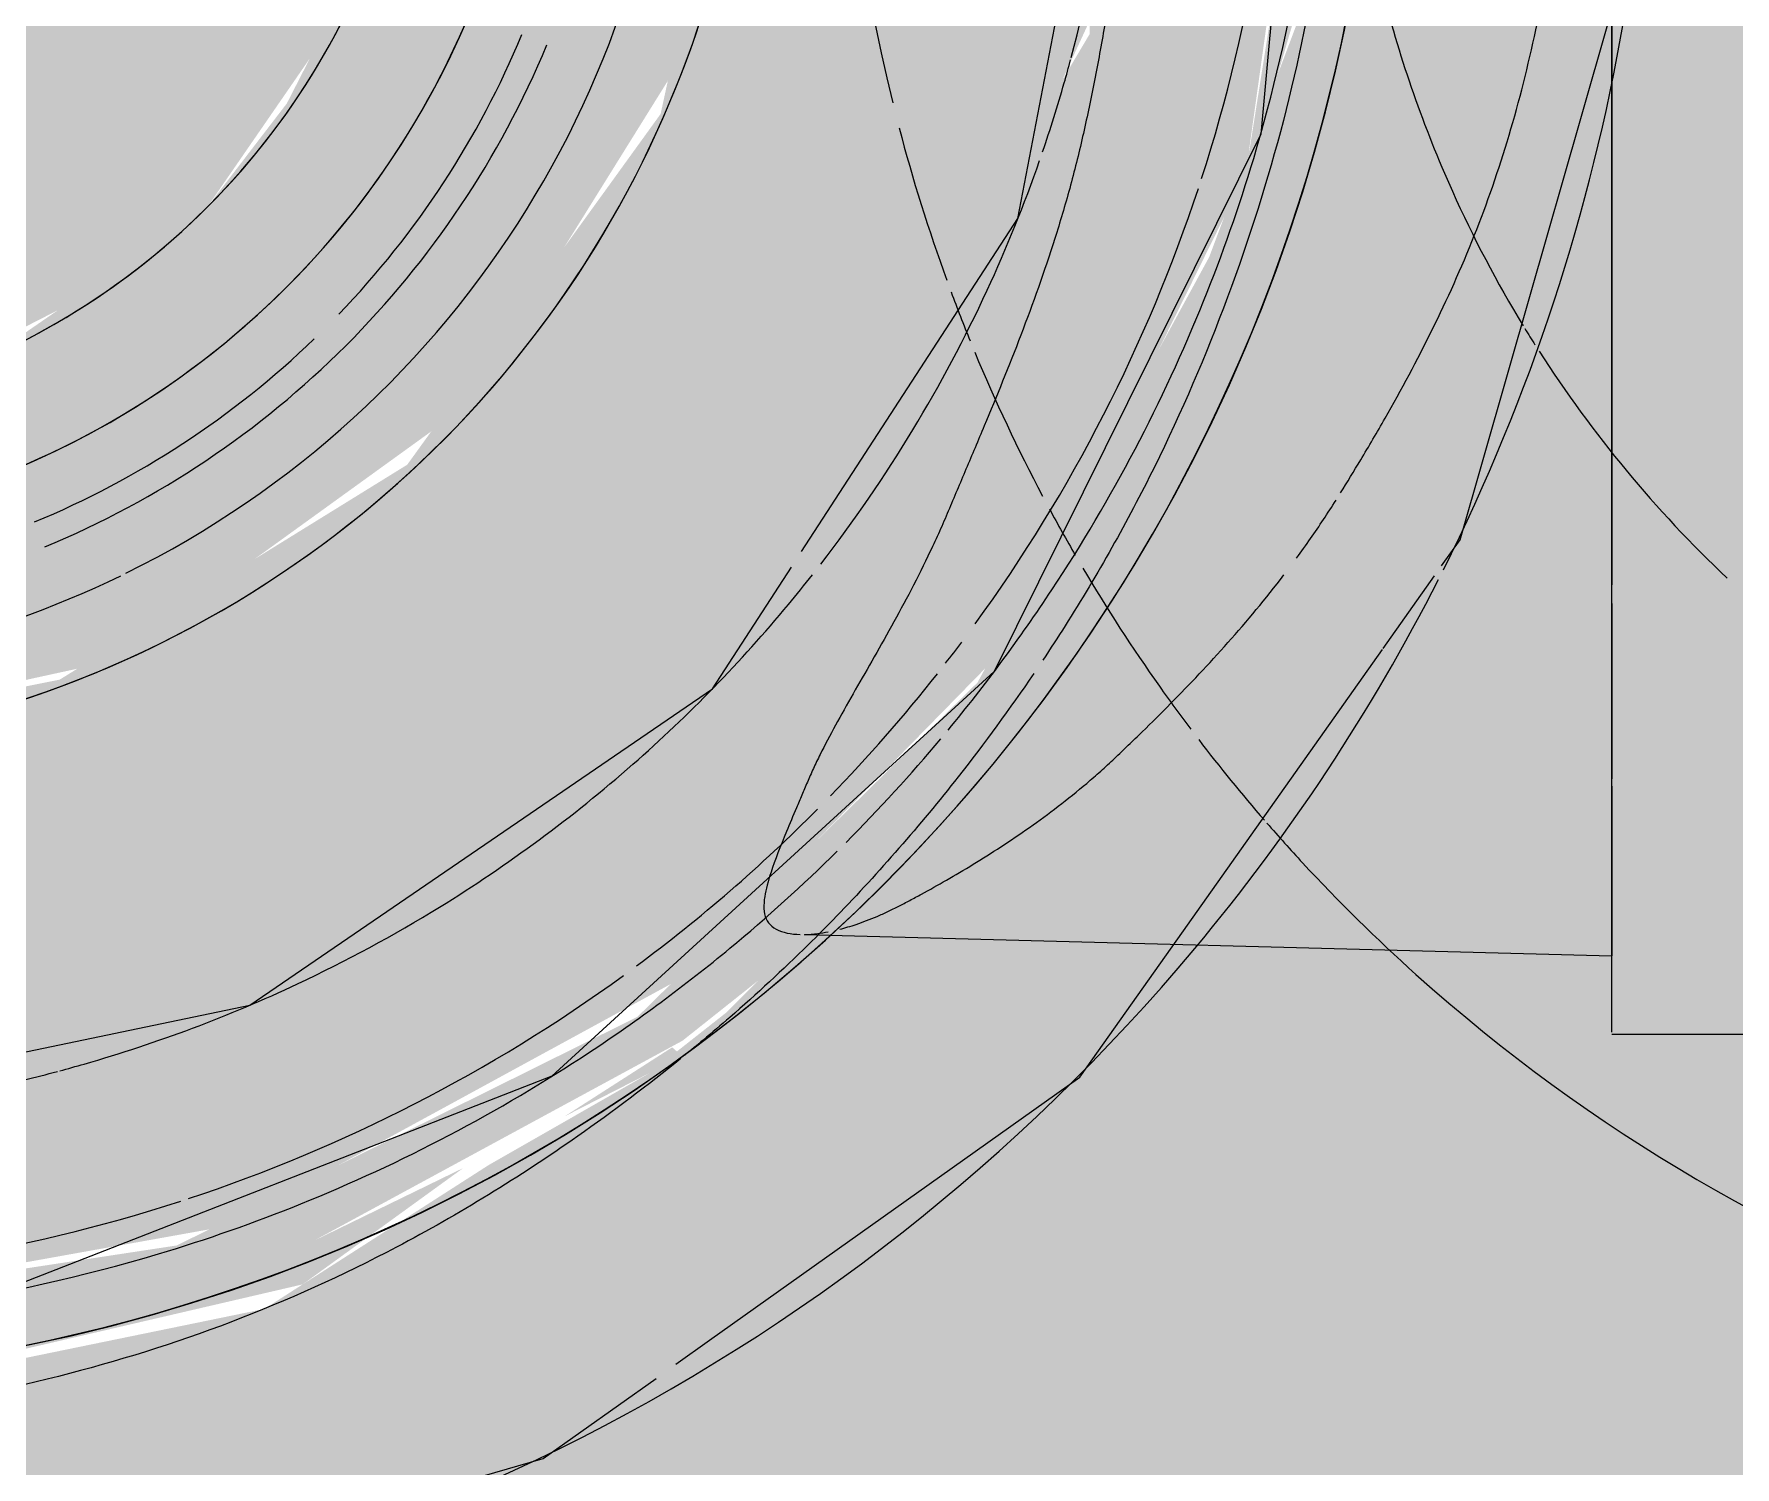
# Model space of a CAD drawing. Header units: metres. Extents: x 1.1 to 88.1, y -3.7 to 23.8.
# Drawn here: x 23.97653 to 24.00674, y 22.07329 to 22.09873 of the extents above; entities that cross this region are included whole.
import ezdxf

# ---------------------------------------------------------------- set-up
doc = ezdxf.new("R2010")
doc.units = ezdxf.units.M
doc.layers.add('1095_ARQ_BASE_dwg', color=7, linetype='Continuous', lineweight=5, true_color=0x767676)
doc.layers.add('A-FLOR', color=7, linetype='Continuous', lineweight=9, true_color=0x007f00)
doc.layers.add('LAYOUT-WC_COZINHA', color=7, linetype='Continuous', lineweight=5)
doc.layers.add('P-SANR-FIXT', color=7, linetype='Continuous', lineweight=5)

# ---------------------------------------------------------------- blocks, each defined once
blk = doc.blocks.new('1095_ARQ_BASE_dwg_A$C331B23C5-V4-TÉRREO')
at = {"layer": 'LAYOUT-WC_COZINHA', "color": 254, "true_color": 0xcecece}
blk.add_arc((0.1988713163498231, 0.4000000485780205), 0.03065085100652054, 48.10355746796356, 140.1851681652633, dxfattribs=at)
at = {"layer": 'LAYOUT-WC_COZINHA', "color": 254, "true_color": 0xe6e6e6}
for radius, start, end in [(0.03065085100652046, 42.82229563136121, 48.10355746796399), (0.03065085100652049, 41.05069889268514, 42.82229563135893), (0.0306508510065205, 30.596995810727, 35.27384754113289), (0.02173008093745849, 32.72727272727579, 46.56138276980666), (0.02173008093745863, 31.48371606885296, 32.37310990413978), (0.02173008093745839, 14.34205347070965, 24.19887952554475)]:
    blk.add_arc((0.1988713163498231, 0.4000000485780205), radius, start, end, dxfattribs=at)
at = {"layer": 'LAYOUT-WC_COZINHA', "color": 7, "true_color": 0xf2f2f2}
for radius, start, end in [(0.03065085100652045, 37.47113078736636, 40.92689884679053), (0.03065085100652078, 35.27384754113277, 37.03706098038536), (0.02173008093745847, 24.19887952554532, 31.32751279464333)]:
    blk.add_arc((0.1988713163498231, 0.4000000485780205), radius, start, end, dxfattribs=at)
at = {"layer": 'LAYOUT-WC_COZINHA', "color": 7, "true_color": 0xeeeeee}
blk.add_arc((0.1988713163498231, 0.4000000485780205), 0.03065085100652085, 28.34118106533334, 30.09965995239086, dxfattribs=at)
at = {"layer": 'LAYOUT-WC_COZINHA', "color": 254, "true_color": 0xe9e9e9}
for radius, start, end in [(0.03065085100652085, 22.57558745900275, 27.8545896045532), (0.03065085100652066, 20.42635117930986, 22.17001083314208), (0.03065085100652075, 14.70597364089022, 20.00587148190047), (0.03065085100652098, 346.589651650428, 13.85596082074869)]:
    blk.add_arc((0.1988713163498231, 0.4000000485780205), radius, start, end, dxfattribs=at)
blk = doc.blocks.new('1095_ARQ_BASE_dwg-4006143-TÉRREO')
at = {"rotation": 270}
blk.add_blockref('1095_ARQ_BASE_dwg_A$C331B23C5-V4-TÉRREO', (16.30244843990409, 13.27780630161033), dxfattribs=at)
blk = doc.blocks.new('USO_ESG_Cuba lavatório retângular - Uso geral-4012784-TÉRREO')
at = {"layer": 'P-SANR-FIXT', "true_color": 0xf3f3f3, "transparency": 33554560}
h = blk.add_hatch(color=7, dxfattribs=at)
h.paths.add_polyline_path([(0.1869294648993255, -0.357624999999909), (0.1869294648993261, -0.1449999999999898), (-0.1858498807490143, -0.1449999999999861), (-0.1858498807490148, -0.3576249999999097), (0.1866170412062196, -0.357624999999909)])
h.paths.add_polyline_path([(0.03085075423785871, -0.2499999999999835), (0.02853169548887802, -0.2605591455053556), (0.02313259905116912, -0.2689772181100412), (0.02216480677848439, -0.2697392606215501), (0.01763355756879813, -0.2742705098312342), (0.00927050983127133, -0.2785316954888421), (2.382307684456464e-14, -0.2799999999999854), (-0.009270509831225848, -0.2785316954888422), (-0.01763355756875049, -0.2742705098312342), (-0.02427050983122569, -0.2676335575687601), (-0.0251214761728119, -0.2661279080109749), (-0.02906568206069272, -0.2597400045693585), (-0.03112010454866174, -0.2499999999999837), (-0.02853169548883146, -0.2391271243805648), (-0.02329843698086969, -0.2310628503781256), (-0.02174433880653905, -0.2298402714065292), (-0.01763355756875049, -0.2257294901687417), (-0.008846695337719012, -0.221401178889773), (0.000539792075152667, -0.2200854946656971), (0.00927050983127133, -0.2214683045111337), (0.01763355756879705, -0.2257294901687416), (0.02427050983127117, -0.2323664424312071), (0.0262010603231194, -0.235807013857252), (0.02875675427854008, -0.2397917578825391), (0.03037067809956857, -0.2476596305875227)])
h = blk.add_hatch(color=7, dxfattribs=at)
h.paths.add_polyline_path([(0.02533763338724237, -0.2344607903328328), (0.02427050983127117, -0.2323664424312071), (0.02411113747496271, -0.2325484830128858), (0.02427050983127117, -0.2327969705296536)])
h.paths.add_polyline_path([(0.02216480677848548, -0.2302607393784257), (0.01763355756879705, -0.2257294901687416), (0.00927050983127133, -0.2214683045111337), (2.382307684456464e-14, -0.2199999999999818), (-0.009270509831225848, -0.2214683045111338), (-0.01763355756875049, -0.2257294901687417), (-0.02174433880653905, -0.2298402714065292), (-0.01512085696504463, -0.2246297063650442), (-0.005298960460592389, -0.2211704951486595), (0.005176605270418327, -0.2211704951486595), (0.01558627173027372, -0.2250807813319949), (0.01923043080564075, -0.2279502030173084)])
h.paths.add_polyline_path([(0.02216480677848439, -0.2697392606215501), (0.0149526239992961, -0.2754181547743642), (0.005115685665228228, -0.2788507627995166), (-0.005298960460591306, -0.2788295048513077), (-0.01512085696504354, -0.2753702936349231), (-0.02174433880652822, -0.2701597285934554), (-0.01763355756875049, -0.2742705098312342), (-0.008846695337719012, -0.2785988211101942), (0.0005397920751537499, -0.2799145053342788), (0.00927050983127133, -0.2785316954888421), (0.01763355756879813, -0.2742705098312342)])
h.paths.add_polyline_path([(-0.02391126502494523, -0.2320071976249332), (-0.02427050983122569, -0.2323664424312072), (-0.02414439462078277, -0.2323664424312072)])
h = blk.add_hatch(color=7, dxfattribs=at)
h.paths.add_polyline_path([(0.008961492836891504, -0.2224193610274232), (0.004590060453473843, -0.2211339034133064), (0.00107646400322933, -0.2211704951486595), (0.008652475842520341, -0.2223704175437216)])
h.paths.add_polyline_path([(0.0300000000000235, -0.2499999999999835), (0.02853169548887802, -0.2407294901687382), (0.02399438216739933, -0.2323664424312071), (0.02292684928999008, -0.231022781889926), (0.02216480677848331, -0.2302607393784257), (0.0149526239992961, -0.2245818452256116), (0.00940909705789155, -0.2226474267693292), (0.01763355756879705, -0.2271262924154066), (0.02356980799344345, -0.2331668081476626), (0.02762958245628254, -0.2413475241574914), (0.02900000000001831, -0.2499999999999835), (0.02959928155077139, -0.2499999999999835)])
h.paths.add_polyline_path([(1.840874119807268e-14, -0.2209999999999815), (-0.006172342022647001, -0.2214683045111338), (-0.008652475842477025, -0.2223704175437216), (-0.001021336680901484, -0.2211617638385803)])
h.paths.add_polyline_path([(-0.008961492836855768, -0.2224193610274232), (-0.01512085696504463, -0.2246297063650442), (-0.02346149283685572, -0.2315574254368437), (-0.02427050983122569, -0.2325607816963789), (-0.0251214761728119, -0.2340365579130425), (-0.02862534557809197, -0.2413207735616555), (-0.02982850638683382, -0.2499999999999837), (-0.02896880295333251, -0.2498030295994473), (-0.02742318694958067, -0.2407294901687383), (-0.02287370758456288, -0.2323664424312072), (-0.01683319185230797, -0.2264301920065564), (-0.009032939408807355, -0.2224557648741196)])
h = blk.add_hatch(color=7, dxfattribs=at)
h.paths.add_polyline_path([(0.03085075423786087, -0.2499999999999835), (0.02832062273722039, -0.2391117576227932), (0.02625332195382235, -0.2362579303333787), (0.02853169548887802, -0.2407294901687382), (0.0300000000000235, -0.2499999999999835)])
h.paths.add_polyline_path([(0.0235005591612204, -0.2315964917611596), (0.02313259905116912, -0.231022781889926), (0.02347751561323359, -0.2315734482131771)])
h.paths.add_polyline_path([(-0.02174433880653905, -0.2298402714065292), (-0.02329843698086969, -0.2310628503781256), (-0.02296691777814089, -0.2310628503781256), (-0.02187504778902762, -0.2299709803890156)])
h.paths.add_polyline_path([(-0.02473141780714392, -0.2332710252668231), (-0.02896880295333251, -0.2398006921695213), (-0.03112010454866065, -0.2499999999999837), (-0.02999999999997694, -0.2499999999999837), (-0.02853169548883146, -0.2407294901687383), (-0.02489539366373484, -0.2335928460056124)])
at = {"layer": 'P-SANR-FIXT', "color": 8, "true_color": 0x808080, "flags": 128}
blk.add_lwpolyline([(-0.008846695337719012, -0.2228798044426291), (-0.002708260249471493, -0.2211267368241472), (0.007897002039398816, -0.222095925767183), (0.01743733420890632, -0.2268280476504858), (0.02462619903576658, -0.2346849642164301), (0.02849416044284715, -0.2446071509701804), (0.02900000000001831, -0.2499999999999835)], dxfattribs=at)
at = {"layer": 'P-SANR-FIXT', "color": 8, "true_color": 0x808080}
for centre, radius, start, end in [((3.790034952544374e-15, -0.2500000000000009), 0.03000000000000018, 5.915831707522141e-13, 180.0000000000006), ((-1.624300693947589e-15, -0.2500000000000009), 0.02899999999999986, 68.01281325412579, 73.31800375842211), ((-1.624300693947589e-15, -0.2500000000000009), 0.02899999999999977, 50.41979073766648, 56.55018921007586), ((-1.624300693947589e-15, -0.2500000000000009), 0.02899999999999989, 33.44981078993892, 39.58020926231561), ((3.248601387895178e-15, -0.2500000000000009), 0.01500000000000528, 359.9999999999987, 179.9999999999989), ((3.248601387895178e-15, -0.2500000000000009), 0.01600000000000033, 46.10802889912069, 67.49999999999903), ((3.248601387895178e-15, -0.2500000000000009), 0.01600000000000038, 22.50000000000225, 43.89197110088167), ((-1.624300693947589e-15, -0.2500000000000009), 0.02899999999999999, 16.68199624157373, 21.98718674587794)]:
    blk.add_arc(centre, radius, start, end, dxfattribs=at)
at = {"layer": 'P-SANR-FIXT'}
for radius, start, end in [(0.03000000000000186, 5.088887490341627e-14, 180), (0.01500000000000091, 1.218152443000527e-12, 180.000000000001)]:
    blk.add_arc((3.790034952544374e-15, -0.2500000000000009), radius, start, end, dxfattribs=at)
at = {"layer": 'P-SANR-FIXT', "color": 9, "true_color": 0xb9b9b9}
for radius, start, end in [(0.02899999999999979, 73.31800375842515, 87.6130991363536), (0.02900000000000007, 56.55018921007422, 68.01281325412853), (0.02900000000000003, 45.09191160326159, 50.02436828348302), (0.02899999999999999, 39.58020926232071, 44.6523921100774), (0.02900000000000002, 21.98718674588104, 33.44981078994503), (0.02900000000000017, 1.096742993607991e-13, 16.68199624157176)]:
    blk.add_arc((-1.624300693947589e-15, -0.2500000000000009), radius, start, end, dxfattribs=at)
at = {"layer": 'P-SANR-FIXT', "color": 9, "true_color": 0xbfbfbf}
for radius, start, end in [(0.01599999999999997, 46.10802889911631, 67.4999999999979), (0.01600000000000012, 22.50000000000252, 43.89197110088205)]:
    blk.add_arc((3.248601387895178e-15, -0.2500000000000009), radius, start, end, dxfattribs=at)
at = {"layer": 'P-SANR-FIXT', "color": 8, "true_color": 0x808080}
for points, knots in [([(-0.008769624858523138, -0.2219857255343547), (-0.008458592322125081, -0.2218934206771798), (-0.007304503660765834, -0.22156994839781), (-0.005096085679068989, -0.2210864953756798), (-0.002084009963320986, -0.2207388637571516), (0.001236327136799575, -0.2206972576139234), (0.004496081532289011, -0.22099105559371), (0.008708659177706485, -0.2218496013203615), (0.01291429036232858, -0.2234169470189333), (0.01591682340999941, -0.2251058476875218), (0.01703172218814625, -0.2258308752217509), (0.01723338520683557, -0.2259653123214019)], [0.4063898920121023, 0.4063898920121023, 0.4063898920121023, 0.4063898920121023, 0.4166666666666666, 0.4444444444444444, 0.4791666666666666, 0.5138888888888888, 0.548611111111111, 0.5833333333333333, 0.6527777777777777, 0.6875, 0.69521360668637, 0.69521360668637, 0.69521360668637, 0.69521360668637]), ([(0.01747440531823731, -0.2261275686024473), (0.01809745052267013, -0.2265511122089841), (0.01959921910177163, -0.227650358720486), (0.02118662956423076, -0.2290344124704848), (0.0221233050462491, -0.2299633973670761), (0.02229076910272739, -0.2301334464428387)], [0.6982928301590137, 0.6982928301590137, 0.6982928301590137, 0.6982928301590137, 0.7222222222222222, 0.7569444444444444, 0.7646319583760534, 0.7646319583760534, 0.7646319583760534, 0.7646319583760534]), ([(0.02358029280601493, -0.2315270042688665), (0.02371532980140111, -0.2316822227195018), (0.02393986278676018, -0.2319454444923038), (0.02416132119957358, -0.2322136081508916), (0.02425028146253351, -0.2323227568045723)], [0.7850472173681295, 0.7850472173681295, 0.7850472173681295, 0.7850472173681295, 0.7916666666666667, 0.796156255545475, 0.796156255545475, 0.796156255545475, 0.796156255545475])]:
    blk.add_open_spline(points, degree=3, knots=knots, dxfattribs=at)
at = {"layer": 'P-SANR-FIXT'}
blk.add_open_spline([(0.02229076910272739, -0.2301334464428387), (0.02273549312082809, -0.2305850353380265), (0.02316382081416288, -0.231048289994142), (0.02358029280601493, -0.2315270042688665)], degree=3, dxfattribs=at)
at = {"layer": 'P-SANR-FIXT', "color": 8, "true_color": 0x808080}
blk.add_open_spline([(0.02430689301750753, -0.2323924100158968), (0.0247857734354127, -0.2329832601944174), (0.0252487049829275, -0.2335964304314719), (0.02568980461685936, -0.234226618843648)], degree=3, dxfattribs=at)
at = {"layer": 'P-SANR-FIXT'}
blk.add_open_spline([(0.02568980461685936, -0.234226618843648), (0.02641379379744321, -0.2352609647306976), (0.0282404486468461, -0.2382273095218319), (0.03018213067481798, -0.2433561780177164), (0.0307808372812039, -0.2477233593375251), (0.03085075423783921, -0.2500000000000009)], degree=3, knots=[0.8213405539130549, 0.8213405539130549, 0.8213405539130549, 0.8213405539130549, 0.8611111111111112, 0.9305555555555556, 1, 1, 1, 1], dxfattribs=at)
blk = doc.blocks.new('USO_ESG_Sifão de Uso Geral - Sifão para lavatório-4012786-TÉRREO')
at = {"layer": 'P-SANR-FIXT', "color": 8, "true_color": 0x797979}
for p, q in [((0.02388009809946475, -0.2158568159528108), (0.02388009809946475, -0.2132404111362248)), ((0.02384331287709732, -0.2158568159528281), (0, -0.2158568159528282)), ((0.02210888021504546, -0.2302048128149857), (0.02248571543991992, -0.2158568159528108))]:
    blk.add_line(p, q, dxfattribs=at)
at = {"layer": 'P-SANR-FIXT', "color": 254, "true_color": 0xdddddd}
for p, q in [((0.01608669181237023, -0.2158568159528281), (0, -0.2158568159528282)), ((-5.414335646491964e-16, -0.2158568159528282), (0.01124285771995076, -0.2158568159528281)), ((0.01124285771995076, -0.2158568159528281), (0.01589980186738517, -0.2158568159528281)), ((0.01622950370403193, -0.2158568159528281), (0.01934528742794644, -0.2158568159528281)), ((0.01931940518979337, -0.2158568159528281), (0.0163845626317929, -0.2158568159528281)), ((0.01947320079322279, -0.2158568159528281), (0.02248571543990151, -0.2158568159528281)), ((0.02255217885148918, -0.2158568159528281), (0.01951738009260806, -0.2158568159528281)), ((0.01073452843912487, -0.2173033189328973), (0.007658790109892573, -0.2164212575065809)), ((0.01850241657219835, -0.2209643816580751), (0.01704921661785423, -0.2199356204594478))]:
    blk.add_line(p, q, dxfattribs=at)
at = {"layer": 'P-SANR-FIXT', "color": 9, "true_color": 0xbcbcbc}
for p, q in [((5.414335646491964e-16, -0.2158568159528282), (0.01589980186738571, -0.2158568159528281)), ((0.007658790109892573, -0.2164212575065809), (0.005819731398620246, -0.2158938515388714)), ((0.01622950370403138, -0.2158568159528281), (0.01934528742794699, -0.2158568159528281)), ((0.01947320079322333, -0.2158568159528281), (0.02248571543990151, -0.2158568159528281)), ((0.02384331287709732, -0.2158568159528281), (0.02271132290724617, -0.2158568159528281)), ((0.01702859580646004, -0.2199210224059734), (0.01574031220182173, -0.2190090101386185)), ((0.02218416803248063, -0.2235707972679989), (0.01850241657219835, -0.2209643816580751)), ((0.02974012925362177, -0.2324826457419008), (0.02931440766901344, -0.2318838263417737))]:
    blk.add_line(p, q, dxfattribs=at)
at = {"layer": 'P-SANR-FIXT', "color": 9, "true_color": 0xbcbcbc, "flags": 128}
blk.add_lwpolyline([(0.01556306590854346, -0.21888353249283), (0.01509889698246315, -0.2185549342298496), (0.01073452843912487, -0.2173033189328973)], dxfattribs=at)
at = {"layer": 'P-SANR-FIXT', "color": 8, "true_color": 0x797979, "flags": 128}
for points in [[(0.02931440766901344, -0.2318838263417737), (0.02464077150998435, -0.2253098960964339), (0.02218416803248063, -0.2235707972679989)], [(0.03285153099402931, -0.23981054018683), (0.03141480418310426, -0.23483824121305), (0.02998932494649977, -0.2328331640635334)]]:
    blk.add_lwpolyline(points, dxfattribs=at)
at = {"layer": 'P-SANR-FIXT', "color": 8, "true_color": 0x808080, "flags": 128}
for points in [[(0.01530832970432699, -0.2302508932566109), (0.00939317063815384, -0.2264072199758491), (2.598881110316143e-14, -0.2246060849039558)], [(0.02539312562277131, -0.2497997626111747), (0.02336399490174844, -0.2400513987849069), (0.01774257245710539, -0.2318326653988458), (0.01558627173027588, -0.2304315001222624)]]:
    blk.add_lwpolyline(points, dxfattribs=at)
at = {"layer": 'P-SANR-FIXT', "color": 9, "true_color": 0xbcbcbc}
for radius, start, end in [(0.0348496856512956, 63.35382992285229, 80.2986424559434), (0.03484968565129561, 50.10107373414412, 63.03308558761856)]:
    blk.add_arc((0, -0.2500000000000009), radius, start, end, dxfattribs=at)
at = {"layer": 'P-SANR-FIXT', "color": 9, "true_color": 0xbfbfbf}
for radius, start, end in [(0.02822349525623118, 72.08682556972725, 90), (0.02822349525623135, 54.00000000000244, 71.70962036512286), (0.0253939150960383, 71.1357886677498, 74.03371920928501), (0.02539391509603863, 65.16070458442618, 70.77513394130105), (0.02822349525623099, 52.22149156256711, 53.18100697700294), (0.02822349525623115, 45.89132234375488, 51.74135537449085), (0.02539391509603888, 52.30081100724052, 58.81821346896334), (0.02539391509603847, 50.22166412335028, 51.75933904834957), (0.02822349525623096, 36.58079880721468, 45.21991374404247), (0.01888887034603915, 269.9999999999995, 89.99999999999987), (0.0175000046931205, 26.2794320457164, 89.99999999999922), (0.02539391509603851, 31.64008516715589, 41.27417510340883), (0.02822349525623095, 18.29037963487232, 35.99999999999494), (0.01647931792355347, 22.49999999998749, 67.50000000000004), (0.01599999999999962, 46.10802889908675, 67.49999999999993), (0.01299999999999975, 269.9999999999994, 89.99999999999973), (0.01299999999999975, 270.0000000000017, 89.99999999999973), (0.01599999999999926, 22.50000000000918, 43.89197110086673), (0.02539391509603877, 16.01687158719523, 25.16610270138442), (0.02822349525623139, 341.9999999999974, 18.00000000000238), (0.01750000469312088, 334.0502922923887, 25.94970770758582)]:
    blk.add_arc((0, -0.2500000000000009), radius, start, end, dxfattribs=at)
at = {"layer": 'P-SANR-FIXT', "color": 8, "true_color": 0x797979}
blk.add_arc((0, -0.2500000000000009), 0.03484968565129572, 314.9999999999994, 50.10107373414264, dxfattribs=at)
at = {"layer": 'P-SANR-FIXT', "color": 8, "true_color": 0x808080}
for radius, start, end in [(0.02539391509603864, 75.09294310470598, 89.99999999999984), (0.02539391509603851, 74.03371920928214, 75.00000000000077), (0.02539391509603843, 58.8182134689625, 65.1607045844255), (0.02539391509603857, 41.2741751034071, 50.2216641233499), (0.01888887034603915, 337.49999999998, 89.99999999999987), (0.01599999999999962, 46.10802889908675, 67.49999999999993), (0.02539391509603854, 25.1661027013781, 31.64008516715075), (0.01599999999999926, 22.50000000000918, 43.89197110086673), (0.02539391509603836, 14.99999999999627, 16.01687158718993), (0.02539391509603858, 13.53842483078868, 14.90705689528215)]:
    blk.add_arc((0, -0.2500000000000009), radius, start, end, dxfattribs=at)
at = {"layer": 'P-SANR-FIXT', "color": 254, "true_color": 0xdfdfdf}
blk.add_arc((0, -0.2500000000000009), 0.01647931792355447, 22.49999999998397, 67.49999999999898, dxfattribs=at)
at = {"layer": 'P-SANR-FIXT', "color": 9, "true_color": 0xbcbcbc}
for points, knots in [([(0.01426715163392995, -0.2206786986080964), (0.01407471210894614, -0.2205583602161606), (0.01363979605653538, -0.2202939313041365), (0.01269535237455703, -0.2197384640943969), (0.01138879504234316, -0.2190376030863674), (0.009712557209786532, -0.2182785435380329), (0.007930673662155923, -0.2176600569157749), (0.006053097951000773, -0.2171890573318709), (0.00344483121435383, -0.2167052270234301), (0.001390393587699305, -0.21651930464061), (0, -0.2164723609770116)], [0.7802781044217818, 0.7802781044217818, 0.7802781044217818, 0.7802781044217818, 0.7916666666666667, 0.8055555555555556, 0.8333333333333333, 0.861111111111111, 0.8888888888888888, 0.9166666666666666, 0.9444444444444444, 1, 1, 1, 1]), ([(0.01542277508906071, -0.2214581018640055), (0.01530849844542777, -0.2213741278468471), (0.01497414584834908, -0.2211346322099734), (0.01462617175052215, -0.2209056206891531), (0.01439338814773236, -0.2207581454610419)], [0.7565262122519443, 0.7565262122519443, 0.7565262122519443, 0.7565262122519443, 0.7638888888888888, 0.7777777777777778, 0.7777777777777778, 0.7777777777777778, 0.7777777777777778]), ([(0.0220139783967486, -0.2295729698565972), (0.02198967799877909, -0.2294778938665424), (0.02192547344733281, -0.2292607182798168), (0.0218153296552226, -0.2289713205951403), (0.02170129298084118, -0.2287167095538027), (0.02160641254581377, -0.2285259821496742), (0.02150276782851784, -0.228329429064013), (0.02135353969188755, -0.2280514550802002), (0.02106371957302632, -0.2275329907415805), (0.02057038984942949, -0.2267186032267742), (0.0199726255251026, -0.2258619850975278), (0.01949672719469133, -0.2252695181582218), (0.01920779990655859, -0.2249366726685891), (0.01898206940410193, -0.2246923625781838), (0.01874851688713109, -0.2244485479776039), (0.01842858643223058, -0.2241172337757324), (0.01784499528796428, -0.2235285963479845), (0.01694322169826643, -0.2226737371236799), (0.01614394918732013, -0.2220063178235561), (0.01572302886355833, -0.2216835803078324)], [0.5163826503768763, 0.5163826503768763, 0.5163826503768763, 0.5163826503768763, 0.5277777777777778, 0.5416666666666667, 0.5486111111111112, 0.5555555555555556, 0.5625, 0.5694444444444444, 0.5833333333333334, 0.6111111111111112, 0.6388888888888888, 0.6527777777777777, 0.6597222222222221, 0.6666666666666666, 0.6736111111111112, 0.6805555555555556, 0.6944444444444444, 0.7222222222222222, 0.75, 0.75, 0.75, 0.75])]:
    blk.add_open_spline(points, degree=3, knots=knots, dxfattribs=at)
at = {"layer": 'P-SANR-FIXT', "color": 8, "true_color": 0x808080}
for points, knots in [([(0, -0.2242758894700967), (0.001377101227162777, -0.2243226451089176), (0.003425110654776884, -0.2244806990385373), (0.00572295209463865, -0.2248179702534964), (0.007001875168756266, -0.2250555019216153), (0.007942767972929272, -0.2252529548815819), (0.00886104520326143, -0.2254823874086934), (0.01005179180697956, -0.2258378079699724), (0.01147870816019793, -0.2263482188920652), (0.01282304289705081, -0.226898881456078), (0.01372048118429167, -0.2272783077776548), (0.01422060100285125, -0.2274903521867066), (0.01458961342713447, -0.2276441162076518), (0.01495122087901203, -0.2277996019522391), (0.01518656452148178, -0.2279087503226244), (0.0153028704350597, -0.2279641390027966)], [0, 0, 0, 0, 0.05555555555555555, 0.08333333333333333, 0.09722222222222221, 0.1111111111111111, 0.125, 0.1388888888888889, 0.1666666666666667, 0.1944444444444444, 0.2083333333333333, 0.2152777777777778, 0.2222222222222222, 0.2291666666666667, 0.2361111111111111, 0.2361111111111111, 0.2361111111111111, 0.2361111111111111]), ([(0.0153028704350597, -0.2279641390027966), (0.01553548226221445, -0.2280749163631497), (0.01621692685179418, -0.2284170223840154), (0.01727171986926951, -0.2290111462520754), (0.01822114325250156, -0.229561053917091), (0.01883010481430386, -0.2298828187140895), (0.01916194805615296, -0.2300436288305019), (0.01940264114877768, -0.2301494199999937), (0.01963520559252183, -0.2302466596218556), (0.01993395719871454, -0.230373997890956), (0.0204251809617693, -0.2305811392988111), (0.02097224536518841, -0.2307966178949697), (0.02130568363529255, -0.2308855566082413), (0.0214324905076698, -0.2309053096585421)], [0.2361111111111111, 0.2361111111111111, 0.2361111111111111, 0.2361111111111111, 0.25, 0.2777777777777778, 0.3055555555555556, 0.3194444444444444, 0.3263888888888888, 0.3333333333333333, 0.3402777777777778, 0.3472222222222222, 0.361111111111111, 0.3888888888888888, 0.4102941637186307, 0.4102941637186307, 0.4102941637186307, 0.4102941637186307])]:
    blk.add_open_spline(points, degree=3, knots=knots, dxfattribs=at)
at = {"layer": 'P-SANR-FIXT', "color": 8, "true_color": 0x797979}
blk.add_open_spline([(0.02210712356152033, -0.2301942694151102), (0.0221056290026765, -0.230121280726463), (0.0220955208203329, -0.2299872528662272), (0.02207243162392254, -0.2298425790003233), (0.02206035702401212, -0.229779622539064)], degree=3, knots=[0.4892200673370548, 0.4892200673370548, 0.4892200673370548, 0.4892200673370548, 0.5, 0.5079288373775626, 0.5079288373775626, 0.5079288373775626, 0.5079288373775626], dxfattribs=at)
at = {"layer": 'P-SANR-FIXT', "color": 9, "true_color": 0xb9b9b9}
blk.add_open_spline([(0.0214324905076698, -0.2309053096585421), (0.02147024181777847, -0.2309111902824747), (0.02166385422493047, -0.2309337018133145), (0.02192951781374763, -0.2308815745860059), (0.02207832756446489, -0.2306017025037), (0.02210474214946608, -0.2303594888438925), (0.02210692901527463, -0.2302764305296723)], degree=3, knots=[0.4102941637186307, 0.4102941637186307, 0.4102941637186307, 0.4102941637186307, 0.4166666666666666, 0.4444444444444444, 0.4722222222222222, 0.4850809550573981, 0.4850809550573981, 0.4850809550573981, 0.4850809550573981], dxfattribs=at)

msp = doc.modelspace()

# ---------------------------------------------------------------- hatches: boundary and pattern name
at = {"layer": 'A-FLOR', "true_color": 0x464646}
h = msp.add_hatch(color=49, dxfattribs=at)
h.paths.add_polyline_path([(23.86530572828888, 21.89985555029133), (24.05041501078703, 21.90002592115989), (24.05039976101828, 21.96058582848902), (24.04911501078703, 21.9607230474363), (24.04911501078703, 21.97572004833598), (24.05041501078703, 21.97771964845594), (24.05047126435938, 21.97880227466483), (24.051255165025, 21.98410237572477), (24.05207791032474, 21.98868714928532), (24.05416738989602, 21.99526883517365), (24.05845480169875, 22.00224186087117), (24.06298636648616, 22.00806780388802), (24.06348110819061, 22.01040083912661), (24.07408665058317, 22.02100637916792), (24.07500598119773, 22.02009024337269), (24.14071667344941, 22.08580092105629), (24.01541513876611, 22.08580092105629), (24.01515137782654, 22.08229199236749), (24.01440299525409, 22.08057434786089), (24.01318927467979, 22.07910492900477), (24.01159459140123, 22.0783458971168), (24.00929523289793, 22.07864986073318), (24.00819117618042, 22.07950850948318), (24.00717472637818, 22.08097082295684), (24.00455832156159, 22.08117734695053), (24.00455832156159, 22.08236520561638), (23.99694099277638, 22.08266297477772), (23.99468564734567, 22.07992307301247), (23.98737333627193, 22.07447691766654), (23.97943489987681, 22.07118870964764), (23.97041513751442, 22.07000123540499), (23.96067513294504, 22.07148704373796), (23.95299029468877, 22.07467020796836), (23.94577268846816, 22.08020847201004), (23.94023442442649, 22.08742607823064), (23.93669571551516, 22.09626571627282), (23.93556545186312, 22.10485092105628), (23.93675292610577, 22.11387068341867), (23.94064215646632, 22.12280713062157), (23.9463969687738, 22.12997239722911), (23.95358437176114, 22.13527770892468), (23.96139537515202, 22.13851313246493), (23.97041513751441, 22.13970060670758), (23.98035845486791, 22.13813058346201), (23.98783998034006, 22.13503163414421), (23.9957226923546, 22.12862658735626), (23.99694099277638, 22.12703886733485), (24.00455832156159, 22.12756224396353), (24.00455832156159, 22.12873101915573), (24.00717472637818, 22.12873101915573), (24.0088601800553, 22.13072027516138), (24.00984957731166, 22.1313100821252), (24.01159459140123, 22.13135594499577), (24.01361043927727, 22.13005869678849), (24.01484873470006, 22.12852278271741), (24.01541513876611, 22.12538326135368), (24.01541513876611, 22.12390092105628), (24.17020352677982, 22.12390092105628), (24.17003315591127, 22.27925216239379), (24.16873906068576, 22.28713377072575), (24.16592365863063, 22.29393075255075), (24.16041185411172, 22.30088071191526), (24.15423084139735, 22.30562356978404), (24.1465262263717, 22.30881492582052), (24.13744705034885, 22.30990343793323), (23.86185622709441, 22.30973306706468), (23.85418900515397, 22.30852777359012), (23.84717763693744, 22.30562356978404), (23.84022767757293, 22.30011176526513), (23.83548481970416, 22.29393075255075), (23.83229346366767, 22.28622613752511), (23.83120495155496, 22.27714696150226), (23.83137532242352, 21.93050682583077), (23.83266941764903, 21.92262521749882), (23.83548481970415, 21.91582823567381), (23.84099662422307, 21.9088782763093), (23.84717763693744, 21.90413541844052), (23.85488225196308, 21.90094406240404), (23.86328815616363, 21.89985555029133)])
h.paths.add_polyline_path([(24.12959790197703, 21.89985555029133), (24.13955225124038, 21.90002592115989), (24.14743385957233, 21.9013200163854), (24.15423084139735, 21.90413541844052), (24.16118080076185, 21.90964722295944), (24.16592365863063, 21.91582823567381), (24.16911501466711, 21.92353285069945), (24.17020352677982, 21.9326120267223), (24.17003315591127, 22.05854886079437), (24.10329307703039, 21.99167366902362), (24.10421240764495, 21.99089266091455), (24.09315259209099, 21.98019073176527), (24.09108606367693, 21.97960461350047), (24.09022590368263, 21.97854821098133), (24.09041501078704, 21.9784159815852), (24.09069144407628, 21.97729445150338), (24.09171501078703, 21.97557446613046), (24.09171501078703, 21.96072304743628), (24.09041501078704, 21.96051009002351), (24.09041501078704, 21.89985555029133), (24.11962414070531, 21.89985555029133)])
h.paths.add_polyline_path([(23.85558381133807, 21.92423441007444), (23.85356625084858, 21.92861927972173), (23.85390268783976, 21.92829300122407)])
h.paths.add_polyline_path([(23.85558381133807, 22.28552457815012), (23.86045463323471, 22.28769210660173), (23.8596424024877, 22.28720570164842), (23.85887849938709, 22.28688928262382)])
h = msp.add_hatch(color=49, dxfattribs=at)
h.paths.add_polyline_path([(23.97041513751442, 22.07000123540499), (23.97943489987681, 22.07118870964764), (23.98783998034006, 22.07467020796836), (23.9957226923546, 22.08107525475631), (23.99694099277638, 22.08266297477772), (23.99014112867566, 22.08266926209311), (23.98881864575324, 22.08135036189508), (23.9874609098309, 22.08028091968015), (23.98460812365715, 22.07864986073318), (23.98062337963187, 22.07609416677776), (23.97041513751442, 22.07400016681844), (23.95952689509609, 22.07653029834546), (23.95143791940436, 22.08171832200513), (23.94936184193354, 22.08400014923713), (23.94584513613828, 22.0878051487398), (23.94183449854185, 22.09588942821941), (23.94041513751442, 22.10485092105627), (23.94188344202556, 22.11412143088753), (23.94646727967968, 22.12280713062157), (23.95336936519794, 22.12942092243241), (23.95584690878825, 22.1309845410234), (23.96067513294504, 22.13391660311699), (23.97041513751442, 22.13597102560496), (23.98128801313383, 22.13338261654513), (23.98957868937446, 22.12786156369978), (23.99042623160502, 22.12678419866752), (23.99694099277638, 22.12703886733485), (23.99443330625503, 22.12997239722911), (23.98718283917998, 22.13530383092511), (23.97943489987681, 22.13851313246493), (23.97041513751441, 22.13970060670758), (23.96067513294504, 22.1382147983746), (23.95245892794913, 22.13462390210437), (23.94577268846816, 22.12949337010253), (23.94023442442649, 22.12227576388193), (23.93673014139972, 22.11369761639402), (23.93563651683799, 22.10431112898114), (23.93675292610577, 22.09583115869389), (23.94023442442649, 22.08742607823064), (23.94614462768317, 22.07992307301247), (23.95338962056591, 22.07450480177424), (23.96139537515202, 22.07118870964764), (23.96384270865784, 22.07086651207917)])
h.paths.add_polyline_path([(24.01159459140123, 22.0783458971168), (24.01345790838381, 22.07931374106412), (24.01499537796138, 22.08171832200513), (24.01541513876611, 22.08431858075889), (24.01541513876611, 22.08580092105629), (24.14093890044321, 22.08602314800082), (24.14376667412559, 22.08885092105628), (24.01541513876611, 22.0889511191889), (24.01541513876611, 22.12085092105629), (24.16520352677982, 22.12085092105629), (24.16520352677982, 22.12134870499838), (24.16873906068576, 22.12134870499838), (24.16873906068576, 22.12325180804709), (24.17003315591127, 22.1233750901221), (24.1698108526285, 22.12390092105628), (24.01541513876611, 22.12417032624608), (24.01517128692134, 22.12733663649619), (24.01434770164603, 22.12932052867122), (24.01286085881766, 22.13072027516138), (24.01159459140123, 22.13135594499577), (24.0096193193767, 22.13130403043202), (24.00805922763998, 22.12997239722911), (24.00717472637818, 22.12873101915573), (24.00455832156159, 22.12847146213423), (24.00455832156159, 22.12733663649619), (23.99694099277638, 22.12703886733485), (24.00099183487147, 22.12134870499838), (24.0041001336291, 22.11369761639402), (24.00519375819084, 22.10431112898114), (24.00407734892305, 22.09583115869389), (24.00059585060234, 22.08742607823064), (23.99694099277638, 22.08266297477772), (24.00455832156159, 22.08213959814904), (24.00455832156159, 22.08097082295684), (24.00717472637818, 22.08097082295684), (24.00880049135499, 22.07903463191448), (24.00964075278439, 22.07839781168041)])
h.paths.add_polyline_path([(23.99054209556441, 22.08307381170625), (23.99189012631166, 22.08324596922418), (23.99622001718241, 22.08645003406548), (23.99972615500474, 22.09060332187604), (24.00273049942559, 22.09693619608805), (24.00389769854212, 22.10514522664978), (24.00271898385144, 22.1127899197669), (23.99894683300327, 22.12007235179337), (23.99500350178937, 22.1243241218495), (23.99189012631166, 22.12645587288839), (23.99071425308233, 22.12645587288839), (23.99501109386063, 22.1218457538758), (23.99901395862463, 22.11369761639402), (24.0003296428487, 22.10431112898114), (23.99894683300327, 22.09558004955592), (23.99468564734567, 22.0872173634875), (23.99059967164846, 22.0831313877903)])
h = msp.add_hatch(color=49, dxfattribs=at)
h.paths.add_polyline_path([(24.22041513751441, 22.07027999201818), (24.22041513751441, 22.07485092105629), (24.2062836477492, 22.07485092105629), (24.2061425502514, 22.0815707151729), (24.20345615504002, 22.08143156672009), (24.20369827695426, 22.07358947569468), (24.20393624914093, 22.07340862238283), (24.20393624914093, 22.07271569096782), (24.2062836477492, 22.07162071418211), (24.21918637401226, 22.07043902551933)])
h.paths.add_polyline_path([(23.9870650102728, 22.08589232400368), (23.98901589286454, 22.08773469991176), (23.98800998577305, 22.086894711491), (23.98744642526331, 22.08629691186216)])
h.paths.add_polyline_path([(23.99188491314271, 22.09147367993347), (23.99277073435282, 22.09303230573735), (23.99204383726555, 22.09173960929511)])
h.paths.add_polyline_path([(23.99506954186167, 22.09912939499056), (23.99541739405237, 22.10024750049795), (23.99527972627611, 22.10074732937483), (23.99564805037465, 22.1008856914938), (23.99599442211258, 22.10602129803112), (23.99544184612428, 22.10889549127365), (23.99530581525182, 22.1090835185617), (23.99552525095723, 22.10981279525042), (23.9950695418618, 22.1105724471218), (23.99551387380632, 22.10298723543457), (23.9951030100872, 22.09948508261995)])
h.paths.add_polyline_path([(23.99506601177704, 22.11060996352607), (23.9952796521224, 22.11097067294489), (23.99494377593627, 22.11114625600407), (23.99506080627275, 22.11066528565484)])
h.paths.add_polyline_path([(24.17397420935452, 22.12085092105629), (24.17796416354954, 22.12111388110333), (24.18154730886354, 22.12249070207167), (24.19308097113075, 22.12374953219107), (24.19720823926271, 22.12324834358648), (24.19749936576165, 22.12337002510573), (24.19826528881811, 22.12374953219107), (24.19171839518696, 22.12390092105628), (24.17020352677982, 22.12390092105628), (24.17020352677982, 22.12085092105629), (24.17264579904162, 22.12085092105629)])
h.paths.add_polyline_path([(23.9512785363969, 22.12126881440081), (23.95299029468877, 22.12321486266141), (23.95196055029229, 22.12215763221392), (23.95141954106647, 22.12145257526389)])
h.paths.add_polyline_path([(23.98933340171901, 22.12155335660555), (23.98783998034006, 22.12321486266141), (23.98869095282732, 22.12221249978483), (23.9892348188394, 22.12165450120013)])
h.paths.add_polyline_path([(24.20483545452029, 22.12392115815872), (24.2062836477492, 22.12402838612153), (24.2062836477492, 22.13485092105628), (24.22041513751441, 22.13485092105628), (24.22041513751441, 22.13942185009439), (24.21499354536148, 22.13875906064557), (24.2055269452398, 22.13802288014781), (24.20384890077475, 22.13650808395818), (24.2036878136847, 22.13607029866995), (24.20345615504002, 22.13592835940986), (24.2035503620607, 22.12392115815872), (24.20465112873916, 22.12392115815872)])
h.paths.add_polyline_path([(23.98388512288181, 22.12624953152273), (23.98311209506243, 22.126842696631), (23.98311209506243, 22.12665853656684)])
h.paths.add_polyline_path([(23.97748910374455, 22.12917181589597), (23.97600213701208, 22.12950929371443), (23.97728740962628, 22.12921612226337)])
h = msp.add_hatch(color=49, dxfattribs=at)
h.paths.add_polyline_path([(23.97041513751441, 22.07400016681844), (23.98130337989161, 22.07653029831908), (23.98415720718103, 22.07859759910248), (23.97937663035129, 22.07627028208371), (23.97041513751441, 22.07485092105627), (23.96067513294504, 22.0765584450849), (23.95622215137168, 22.07864986073318), (23.96067513294504, 22.07599811797765), (23.96626771372693, 22.07485092105627)])
h.paths.add_polyline_path([(23.98881864575324, 22.08135036189508), (23.98990171370232, 22.08236520561638), (23.98885771207757, 22.08138942821941)])
h.paths.add_polyline_path([(24.16770352677982, 22.12085092105629), (24.17020352677982, 22.12111388110333), (24.17003315591127, 22.12325180804709), (24.16873906068576, 22.12325180804709), (24.16870451697638, 22.12134870499838), (24.16520352677982, 22.12134870499838), (24.16520352677982, 22.12085092105629), (24.16715621391995, 22.12085092105629)])
h.paths.add_polyline_path([(23.99013874102193, 22.12703138494879), (23.99020549180802, 22.12706479511446), (23.98910102358827, 22.12831241389316), (23.98935533423367, 22.12781479173705), (23.98983348947453, 22.12733663649619)])
h.paths.add_polyline_path([(23.95368616278125, 22.12958233886344), (23.96145364467754, 22.13343156002883), (23.97041513751441, 22.13485092105628), (23.97968564734566, 22.13338261654513), (23.98498336624058, 22.13098454102339), (23.98061444534488, 22.13381972400963), (23.97041513751441, 22.13597102560496), (23.959542261895, 22.13338261654513), (23.95428722950343, 22.12997239722911)])
h = msp.add_hatch(color=49, dxfattribs=at)
h.paths.add_polyline_path([(23.97041513751441, 22.07485092105627), (23.97968564734566, 22.07631922556742), (23.98804869508319, 22.0808565388889), (23.98957868937446, 22.0821104055163), (23.99013874102194, 22.08267045716378), (23.98901425857171, 22.08294277696022), (23.98724832936674, 22.08128111306285), (23.97906761335691, 22.07722133860002), (23.97023813969725, 22.07587895475649), (23.96067513294504, 22.07766695362416), (23.95278157994564, 22.0819772134717), (23.94684532952099, 22.08801772920395), (23.94368936463517, 22.09364558150306), (23.94504484387948, 22.08983751351775), (23.95201162927559, 22.08135036189508), (23.95667306784512, 22.07859759910384), (23.96145364467754, 22.07627028208372), (23.96788510079849, 22.07525163950553)])
h.paths.add_polyline_path([(23.99126918219033, 22.08410188751517), (23.99144289055704, 22.08432249674951), (23.99067400536947, 22.08414535300415)])
h.paths.add_polyline_path([(23.99261282395663, 22.08580830953107), (23.99412915779219, 22.08807529115829), (23.99387663035129, 22.0878051487398), (23.9926519663697, 22.08587015532127)])
h.paths.add_polyline_path([(23.99584119331506, 22.08992093928926), (23.99682274895833, 22.09358723206844), (23.99505158794543, 22.09000878647209), (23.99583329228879, 22.08992181831431)])
h.paths.add_polyline_path([(23.94277476240036, 22.09626658737326), (23.94157278498119, 22.10385557412416), (23.9415856326631, 22.09967431578588), (23.94239880932215, 22.09734396854228)])
h.paths.add_polyline_path([(23.99805551262847, 22.09626658737327), (23.99926509384909, 22.10013033684643), (23.99902468525525, 22.10238570251358), (23.9981577236469, 22.09691192234566)])
h.paths.add_polyline_path([(23.99925337367583, 22.1058722577372), (23.9990612300615, 22.11067065245489), (23.99826883001831, 22.11208842174607), (23.99924464236574, 22.10592738505949)])
h.paths.add_polyline_path([(23.94157690135301, 22.1058722577372), (23.94236633812035, 22.11236657420259), (23.9415856326631, 22.11014988151689), (23.94158263782444, 22.10868265690327)])
h.paths.add_polyline_path([(24.16520352677982, 22.11006952791812), (24.16860362266223, 22.11369761639402), (24.16915824892279, 22.11441640241726), (24.17020352677982, 22.11568065230522), (24.17003315591127, 22.12030573427691), (24.16953365379874, 22.12030573427691), (24.16953365379874, 22.11870732751684), (24.16770352677982, 22.11870732751684), (24.16770352677982, 22.11616462955527), (24.16520352677982, 22.11616462955527), (24.16520352677982, 22.11066356313118)])
h.paths.add_polyline_path([(23.94296745819664, 22.11407336190844), (23.94754142992983, 22.12248447862505), (23.95358194566208, 22.1284207290497), (23.96176266167191, 22.13248050351254), (23.97127384356057, 22.13371491537976), (23.97968564734566, 22.13227410800588), (23.98804869508319, 22.12772462864086), (23.9895295341311, 22.12659049553851), (23.98976175715234, 22.126842696631), (23.99013874102193, 22.12703138494879), (23.98745658840802, 22.12937955947814), (23.98498336624058, 22.13068329394391), (23.97937663035129, 22.13343156002883), (23.97041513751441, 22.13485092105628), (23.96067513294504, 22.13314339702765), (23.9521405156912, 22.12848036663308), (23.9495577004648, 22.12570835810589), (23.94490631498802, 22.1195784466086), (23.94298438779385, 22.11412143088753)])
h.paths.add_polyline_path([(23.99751503675754, 22.11506082976913), (23.99546907232071, 22.12037392192326), (23.993661320047, 22.12225295179757), (23.99552737896358, 22.11865691680434), (23.9969652469281, 22.11609377877624)])
h.paths.add_polyline_path([(23.99153738331936, 22.12537174279288), (23.99135303602669, 22.12560607840443), (23.99151893856259, 22.12537322679603)])
h = msp.add_hatch(color=49, dxfattribs=at)
h.paths.add_polyline_path([(24.2062836477492, 22.07485092105629), (24.22041513751441, 22.07491161827685), (24.22041454417613, 22.08272997642081), (24.21580352285818, 22.08252859176139), (24.2143158047037, 22.08196982849332), (24.20990525768929, 22.0814656071916), (24.2062836477492, 22.08139480383742), (24.2062836477492, 22.07557743919276)])
h.paths.add_polyline_path([(23.97041513751441, 22.07585092105628), (23.9799494424266, 22.07756214441387), (23.98804869508319, 22.0819772134717), (23.99400913927975, 22.08806521215486), (23.99805551262847, 22.09626658737327), (23.99925545838634, 22.10485092105627), (23.99902468525525, 22.10731613959898), (23.99783832446402, 22.11412143088753), (23.99328884509901, 22.12248447862505), (23.98724832936675, 22.1284207290497), (23.97906761335692, 22.13248050351254), (23.96955643146825, 22.13371491537976), (23.96067513294504, 22.1320348884884), (23.95278157994564, 22.12772462864086), (23.94684532952099, 22.12168411290861), (23.94278555505815, 22.11350339689877), (23.94157371484107, 22.10431112898114), (23.9415856326631, 22.10377445705307), (23.94306256428375, 22.09544182399842), (23.94754142992984, 22.0872173634875), (23.95358194566209, 22.08128111306285), (23.96176266167192, 22.07722133860002), (23.97023813969725, 22.07587895475649)])
h.paths.add_polyline_path([(23.96334117128412, 22.12917181589591), (23.96482813801464, 22.12950929371416), (23.96354286540029, 22.12921612226283)])
h.paths.add_polyline_path([(23.95882086023056, 22.12729944175138), (23.96311180560963, 22.12912143088752), (23.96226494377957, 22.12872602786732), (23.95895102901014, 22.12735335942527)])
h.paths.add_polyline_path([(23.95709515682155, 22.12636463415782), (23.95780520198689, 22.12687874233211), (23.9577181799664, 22.12674073324633)])
h.paths.add_polyline_path([(23.95410685573972, 22.12407163008952), (23.95611889282614, 22.12577529489836), (23.9550187149503, 22.12477132427104), (23.95449875691984, 22.12437234644166)])
h.paths.add_polyline_path([(23.9512785363969, 22.12126881440081), (23.95299029468877, 22.12321486266141), (23.95278157994564, 22.12272772748101), (23.95147798789256, 22.12145198546482)])
h.paths.add_polyline_path([(23.948945361886, 22.11822816217895), (23.95071603359713, 22.12075222646548), (23.95028328537854, 22.11997177802134), (23.94919868575375, 22.11855830027094)])
h.paths.add_polyline_path([(23.9460499205484, 22.11181788420793), (23.94690391058964, 22.11412143088753), (23.94614462768317, 22.11204652745714)])
h.paths.add_polyline_path([(23.94894536188578, 22.09147367993391), (23.94809211083879, 22.09295367440863), (23.94878643776334, 22.09173960929487)])
h.paths.add_polyline_path([(23.95149687330936, 22.08814848550761), (23.94951701657802, 22.0905171242855), (23.95032048960981, 22.08968157859306), (23.95143791940436, 22.08822531573243)])
h.paths.add_polyline_path([(23.95349009493136, 22.08610346923642), (23.95196055028967, 22.08754420990206), (23.95299029468877, 22.08661625698524), (23.95338384976552, 22.08621247522476)])
h.paths.add_polyline_path([(23.95694515214663, 22.08345231059013), (23.95486281996324, 22.08484758388088), (23.95655694452675, 22.08375019277381), (23.9569335812322, 22.08346118926505)])
h.paths.add_polyline_path([(23.96334117128436, 22.08053002621656), (23.96114462768317, 22.08128410053429), (23.96321953111358, 22.08058041122503)])
h.paths.add_polyline_path([(23.99506601177704, 22.11060996352607), (23.9952796521224, 22.11097067294489), (23.99515685270498, 22.11066267056995)])
h.paths.add_polyline_path([(23.99506954186167, 22.09912939499056), (23.99551387380632, 22.10671460667799), (23.99515756147018, 22.11042572136869), (23.99541739405244, 22.10945434161482), (23.99544184612428, 22.10889549127365), (23.99564857873166, 22.1088161506177), (23.99607245256568, 22.10431112898114), (23.99564805037465, 22.10088142170097), (23.99527972627611, 22.10070502813611), (23.99552525095723, 22.09988904686214), (23.99515685270498, 22.0992749392559)])
h.paths.add_polyline_path([(23.99478035448042, 22.0978839579046), (23.9952796521224, 22.09896792178297), (23.9952796521224, 22.09873116916768), (23.99478877928599, 22.09790429718449)])
h.paths.add_polyline_path([(23.97041513751441, 22.08596205071025), (23.96287941459722, 22.08760518838055), (23.95665006244956, 22.09210602590079), (23.95284567968908, 22.09821778638456), (23.95152626716838, 22.10485092105628), (23.95316940483868, 22.11238664397348), (23.95767024235892, 22.11861599612114), (23.96384270865784, 22.12243245401903), (23.97041513751441, 22.12373979140233), (23.9779508604316, 22.12209665373202), (23.98418021257927, 22.11759581621178), (23.98798459533976, 22.11148405572799), (23.98930400786045, 22.10485092105628), (23.98766087019015, 22.09731519813909), (23.98316003266991, 22.09108584599142), (23.97698756637099, 22.08726938809354), (23.971870478699, 22.08625153607062)])
h.paths.add_polyline_path([(23.97041513751441, 22.09185092105628), (23.97468029884333, 22.0926668903198), (23.97776448667273, 22.09424431933848), (23.97960752566983, 22.09565853290086), (23.98198816590232, 22.0991106695708), (23.98297217325617, 22.10148627346995), (23.98341513751442, 22.10485092105628), (23.98259916825089, 22.1091160823852), (23.98102173923222, 22.11220027021461), (23.97960752566984, 22.11404330921171), (23.97615538899989, 22.11642394944419), (23.97377978510075, 22.11740795679804), (23.97041513751441, 22.11785092105628), (23.96644675637544, 22.11715788217248), (23.96306578835608, 22.11545752277407), (23.96067513294504, 22.11332964160647), (23.9588421091265, 22.11059117254175), (23.95785810177266, 22.10821556864261), (23.95748620248929, 22.10431112898114), (23.95823110677794, 22.10058575972737), (23.95980853579662, 22.09750157189796), (23.96122274935899, 22.09565853290086), (23.96467488602894, 22.09327789266838), (23.96705048992808, 22.09229388531453)])
h.paths.add_polyline_path([(24.17020352677982, 22.1154662711447), (24.17453218178222, 22.11949784194684), (24.17707374789222, 22.12085092105629), (24.17020352677982, 22.12085092105629), (24.17020352677982, 22.11554316746373)])
h.paths.add_polyline_path([(24.21621722291362, 22.12272997642081), (24.22041454417613, 22.12272997642081), (24.22026191511904, 22.13485092105628), (24.2062836477492, 22.13479022383571), (24.2061425502514, 22.12392115815872), (24.21295567611201, 22.1237300845707), (24.21612083343834, 22.12278840165169)])
h = msp.add_hatch(color=49, dxfattribs=at)
h.paths.add_polyline_path([(23.98595434718158, 22.07951328766906), (23.98804869508319, 22.08058041122503), (23.98783998034006, 22.08072267558324), (23.9874609098309, 22.08047955125636)])
h.paths.add_polyline_path([(23.99941513751441, 22.10485092105627), (23.99925656018777, 22.10431112898114), (23.99932964284871, 22.10431112898114)])
h.paths.add_polyline_path([(23.99054209556441, 22.08307381170625), (23.99501109386064, 22.08785608823677), (23.99899577648698, 22.09588942821941), (24.00041513751442, 22.10485092105627), (23.99881716378565, 22.11437592105628), (23.99468564734567, 22.12248447862505), (23.99189012631166, 22.12492334865796), (23.99604164116861, 22.11924430920401), (23.99926326396708, 22.10957112528822), (23.99927735214318, 22.10012779139208), (23.99894683300327, 22.098769131673), (23.9957226923546, 22.08975783538976), (23.99045045712462, 22.08306210852635)])
h.paths.add_polyline_path([(23.99694099277638, 22.08266297477772), (24.00097985096503, 22.08835313711419), (24.00422282985592, 22.09693619608805), (24.00522568194737, 22.10514822812646), (24.00387577682478, 22.11437592105628), (24.00059585060238, 22.12227576388184), (23.99694099277638, 22.12703886733485), (23.99105690863892, 22.12656228343334), (23.99189012631166, 22.12645587288839), (23.9962200171824, 22.12325180804709), (24.00009486934625, 22.11832130523789), (24.00281250042744, 22.11223027719635), (24.00386009803873, 22.10431112898114), (24.00271898385144, 22.09691192234566), (23.99894683300327, 22.0896294903192), (23.99500350178937, 22.08537772026306), (23.99189012631166, 22.08324596922418), (23.99038744356722, 22.08291915970905), (23.99583329228879, 22.08270627592101)])
h.paths.add_polyline_path([(23.95067587689286, 22.08268611427781), (23.94491410964969, 22.09012789575397), (23.94156437471488, 22.09973523539107), (23.94153749956413, 22.10865391292042), (23.94188344202556, 22.11102326307894), (23.94504484387948, 22.11997177802134), (23.94946310381441, 22.12580295475629), (23.94584513613829, 22.12189669337276), (23.94181631640421, 22.11369761639402), (23.94050063218013, 22.10431112898114), (23.94188344202556, 22.09558041122503), (23.94646727967967, 22.086894711491), (23.9505028456891, 22.08285914548157)])
h.paths.add_polyline_path([(24.07541513751442, 22.08885092105628), (24.14394473575753, 22.08902898264873), (24.14390244369942, 22.08934257661474), (24.1432285647614, 22.09013064452323), (24.1544343386873, 22.10070981633464), (24.15615059256563, 22.10121545204146), (24.16520352677982, 22.11066356313118), (24.16520352677982, 22.12085092105629), (24.01541513876611, 22.12085092105629), (24.01541513876611, 22.10891035265893), (24.07541513751442, 22.10431112898114), (24.01541513876611, 22.10070566135244), (24.01541513876611, 22.08885092105628), (24.0560445376012, 22.08885092105628)])
h.paths.add_polyline_path([(23.98840793988947, 22.12876218608125), (23.9874609098309, 22.12942092243241), (23.98804869508319, 22.12899531567708)])
h = msp.add_hatch(color=49, dxfattribs=at)
h.paths.add_polyline_path([(23.97740275698506, 22.08049426021775), (23.97968564734566, 22.08132042293186), (23.97761074391525, 22.08058041122503)])
h.paths.add_polyline_path([(23.98372701781355, 22.08333099230402), (23.98626728695501, 22.08512214232928), (23.98435578926971, 22.08381346561161), (23.98380423939992, 22.0833902465113)])
h.paths.add_polyline_path([(23.97041513751441, 22.08596205071025), (23.9779508604316, 22.08760518838055), (23.98418021257927, 22.09210602590079), (23.98798459533975, 22.09821778638456), (23.98930400786045, 22.10485092105628), (23.98766087019015, 22.11238664397348), (23.98316003266991, 22.11861599612114), (23.97698756637099, 22.12243245401903), (23.97041513751441, 22.12373979140233), (23.96287941459722, 22.12209665373202), (23.95665006244956, 22.11759581621178), (23.95284567968907, 22.11148405572799), (23.95163363848793, 22.10431112898114), (23.95316940483868, 22.09731519813909), (23.95767024235892, 22.09108584599143), (23.96384270865784, 22.08726938809354), (23.96895979632983, 22.08625153607062)])
h.paths.add_polyline_path([(23.98977617176296, 22.08872551466261), (23.99150941861067, 22.09084536108912), (23.99038913008441, 22.08952433749963), (23.99014391624142, 22.08920476859767)])
h.paths.add_polyline_path([(23.97041513751441, 22.09185092105628), (23.9661499761855, 22.0926668903198), (23.9630657883561, 22.09424431933848), (23.96067513294504, 22.0963722005061), (23.95884210912651, 22.0991106695708), (23.95785810177266, 22.10148627346995), (23.95741513751442, 22.10485092105628), (23.95823110677794, 22.1091160823852), (23.95980853579662, 22.11220027021461), (23.96122274935899, 22.11404330921171), (23.96467488602894, 22.11642394944419), (23.96705048992808, 22.11740795679804), (23.97041513751441, 22.11785092105628), (23.97468029884333, 22.11703495179276), (23.97776448667275, 22.11545752277407), (23.9798727850984, 22.11369761639402), (23.98198816590232, 22.11059117254175), (23.98297217325617, 22.10821556864261), (23.98341513751442, 22.10485092105628), (23.98259916825089, 22.10058575972737), (23.98102173923222, 22.09750157189796), (23.97960752566983, 22.09565853290086), (23.97615538899989, 22.09327789266838), (23.97377978510075, 22.09229388531453), (23.97192116495533, 22.09204919333031)])
h.paths.add_polyline_path([(23.99518102194544, 22.1008856914938), (23.99547763542549, 22.10431112898114), (23.99518440092332, 22.10092594490554)])
h.paths.add_polyline_path([(23.99478035448042, 22.11181788420796), (23.99392636443904, 22.11412143088753), (23.99462666808038, 22.11218891599929)])
h.paths.add_polyline_path([(23.99188491314291, 22.11822816217883), (23.99011424143255, 22.12075222646441), (23.99054698965029, 22.11997177802134), (23.99163158927555, 22.11855830027032)])
h.paths.add_polyline_path([(23.98734018009797, 22.12359837287577), (23.98534130630583, 22.12539502992269), (23.98556524626397, 22.12496032750846), (23.98724974601939, 22.12366776538489)])
h.paths.add_polyline_path([(23.9815090485124, 22.12750670025314), (23.9779508604316, 22.12907038129987), (23.97856533124926, 22.12872602786732), (23.9813498973584, 22.12757262281959)])
h = msp.add_hatch(color=49, dxfattribs=at)
h.paths.add_polyline_path([(23.99013874102194, 22.08267045716378), (23.99026714277236, 22.08292386238998), (23.98976175715233, 22.08285914548157)])
h.paths.add_polyline_path([(23.98901425857171, 22.08294277696022), (23.99059522958447, 22.08324596922418), (23.99126918219033, 22.08410188751517), (23.99144289055704, 22.08432249674951), (23.99376322199001, 22.08769174037852), (23.98902225634787, 22.08295077473638)])
h.paths.add_polyline_path([(23.99400913927975, 22.08806521215486), (23.99412915779219, 22.08807529115829), (23.9957226923546, 22.0899341230592), (23.99494314268847, 22.089898297057), (23.99446053145947, 22.0889511191889)])
h.paths.add_polyline_path([(23.99682561605719, 22.09359285906679), (23.99712781839737, 22.09360806333633), (23.99683336301947, 22.09360806333633)])
h.paths.add_polyline_path([(24.01541513876611, 22.10070566135244), (24.07541513751442, 22.10431112898114), (24.01541513876611, 22.10891035265893), (24.01541513876611, 22.10070981633464)])
h.paths.add_polyline_path([(23.99786281683219, 22.11407336190844), (23.99695729221871, 22.1161087241403), (23.99683336301946, 22.11609377877624), (23.99783832446402, 22.11412143088753)])
h.paths.add_polyline_path([(24.16649762200533, 22.11616462955527), (24.16770352677982, 22.11616462955527), (24.16770352677982, 22.11870732751684), (24.16953365379874, 22.1189042035037), (24.1698056648015, 22.12030573427691), (24.17003315591127, 22.12040927827692), (24.16980645150185, 22.12085092105629), (24.16520352677982, 22.12085092105629), (24.16520352677982, 22.11616462955527), (24.16621551643753, 22.11616462955527)])
h.paths.add_polyline_path([(23.9950022373931, 22.11968756516744), (23.99495657649147, 22.11986768295192), (23.99491323617996, 22.11986223988335)])
h.paths.add_polyline_path([(23.99387663035129, 22.12189669337276), (23.99151893856259, 22.12537322679603), (23.99135303602669, 22.12560607840443), (23.99014391624142, 22.12667888203866), (23.98902225634787, 22.12675106737619), (23.99376322199002, 22.12201010173403)])
h = msp.add_hatch(color=49, dxfattribs=at)
h.paths.add_polyline_path([(23.99033937826951, 22.08292103863063), (23.99014391624142, 22.0830229600739), (23.99026714277236, 22.08292386238998)])
h.paths.add_polyline_path([(23.99054209556439, 22.12662803040633), (23.99026714277236, 22.12677797972259), (23.99026714277236, 22.12666314473166)])
msp.add_hatch(color=49, dxfattribs=at).paths.add_polyline_path([(23.99712271670042, 22.09359344323468), (23.99717232339002, 22.09360806333633), (23.99712781839737, 22.09360806333633)])

# ---------------------------------------------------------------- block references
at = {"layer": '1095_ARQ_BASE_dwg', "color": 253, "true_color": 0xaaaaaa, "rotation": 270.0000000000001}
msp.add_blockref('1095_ARQ_BASE_dwg-4006143-TÉRREO', (10.94260870917676, 38.80729940953847), dxfattribs=at)
at = {"layer": 'P-SANR-FIXT', "rotation": 270.0000000000001}
msp.add_blockref('USO_ESG_Cuba lavatório retângular - Uso geral-4012784-TÉRREO', (24.2204151375144, 22.1048509210563), dxfattribs=at)
at = {"layer": 'P-SANR-FIXT', "color": 9, "true_color": 0xbfbfbf, "rotation": 270.0000000000001}
msp.add_blockref('USO_ESG_Sifão de Uso Geral - Sifão para lavatório-4012786-TÉRREO', (24.2204151375144, 22.1048509210563), dxfattribs=at)

doc.saveas('drawing.dxf')
